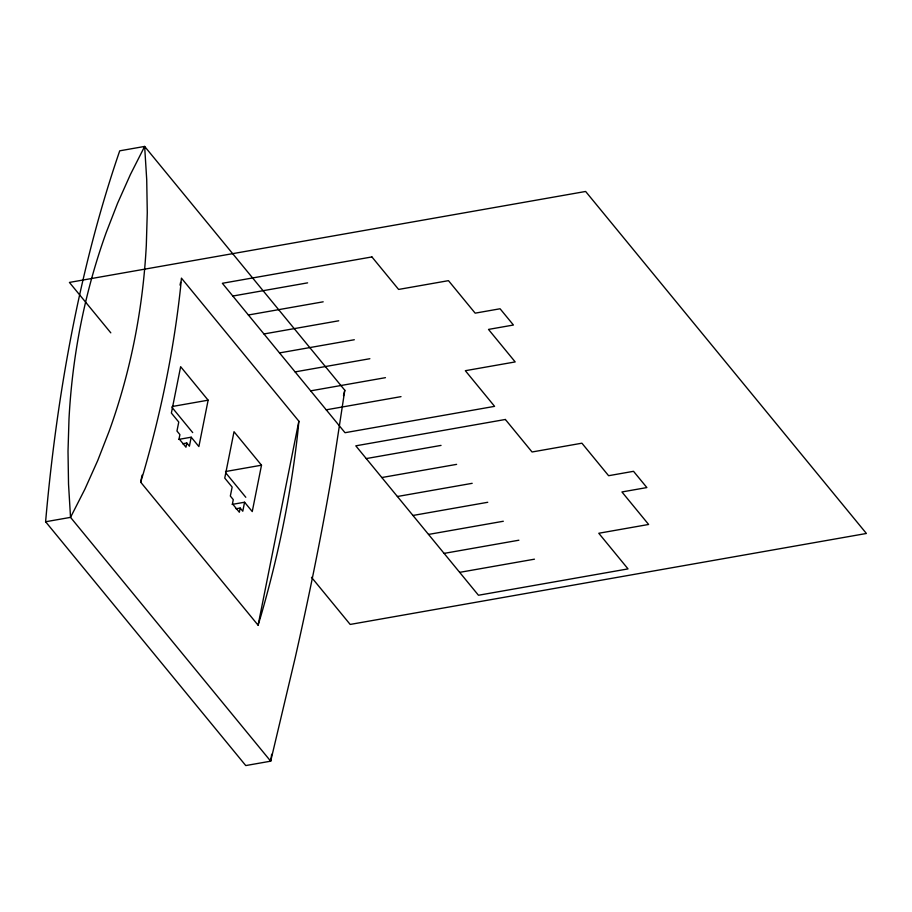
<?xml version="1.0" encoding="UTF-8"?>
<svg xmlns="http://www.w3.org/2000/svg" width="912" height="912" viewBox="0 0 912 912"><rect width="100%" height="100%" fill="white"/><g stroke="black" fill="none" stroke-linecap="round" stroke-linejoin="round"><path stroke-width="1.37" d="M140.676 482.163L143.435 473.066A1319.858 896.416 -39.4 0 0 180.633 286.892L181.431 278.149L298.862 421.184L298.064 429.928A1319.858 896.416 -39.4 0 1 260.855 616.102L258.096 625.199L140.676 482.163L142.067 475.175M344.804 390.245L332.367 471.732A932.349 136.025 -72.9 0 1 295.169 657.894L270.682 761.178L245.761 765.567L45.6 521.755A1319.858 618.393 80 0 1 119.723 150.822L144.643 146.433L344.804 390.245L343.493 395.637M271.662 754.27L270.682 761.178L70.532 517.366L68.525 484.147L68.012 451.269L69.004 418.745A939.314 761.782 29.7 0 1 106.202 232.56L117.568 203.285L130.393 174.557L144.643 146.433L146.718 179.664L147.277 212.553L146.319 245.1A932.349 756.128 29.7 0 1 109.132 431.273L97.721 460.549L84.85 489.254L70.532 517.366L45.6 521.755M180.04 285.137L180.599 282.344M182.651 443.745L186.8 443.015L185.968 447.199L179.071 438.797L179.903 434.614L176.962 431.034L178.763 422.051L171.376 413.068L180.644 366.692L208.13 400.186L198.873 446.549L191.201 437.201L178.741 439.402M191.201 437.201L189.411 446.185L186.8 443.015M236.026 508.771L240.175 508.041L239.343 512.225L232.446 503.812L233.278 499.628L230.337 496.048L232.138 487.065L224.751 478.082L234.019 431.718L261.505 465.2L252.248 511.564L244.576 502.227L232.115 504.416M244.576 502.227L242.786 511.21L240.175 508.041M258.096 625.199L298.862 421.184M232.822 296.035L307.606 282.857M248.383 314.993L323.179 301.815M263.956 333.963L338.74 320.785M279.517 352.921L354.312 339.743M295.089 371.891L369.873 358.712M172.129 406.524L208.13 400.186M310.661 390.849L385.445 377.671M326.222 409.819L401.006 396.64M225.503 471.538L261.505 465.2M366.259 458.576L441.043 445.398M381.82 477.535L456.616 464.368M397.393 496.504L472.177 483.326M412.965 515.462L487.749 502.284M428.526 534.432L503.31 521.254M444.098 553.39L518.882 540.212M459.659 572.36L534.455 559.181M110.808 332.846L69.415 282.424L585.629 191.463L866.4 533.474L350.185 624.435L311.482 577.296M172.003 407.39L192.694 432.596M225.994 473.157L245.795 497.279M371.925 256.933L222.357 283.29L345.021 432.71L494.589 406.353L465.337 370.705L515.189 361.927L488.501 329.414L513.433 325.025L500.084 308.769L475.163 313.158L448.476 280.657L398.612 289.435L371.925 256.933M505.362 419.474L355.794 445.831L478.458 595.251L628.026 568.894L598.774 533.258L648.626 524.468L621.938 491.956L646.87 487.567L633.521 471.31L608.6 475.711L581.913 443.198L532.049 451.987L505.362 419.474"/></g></svg>
